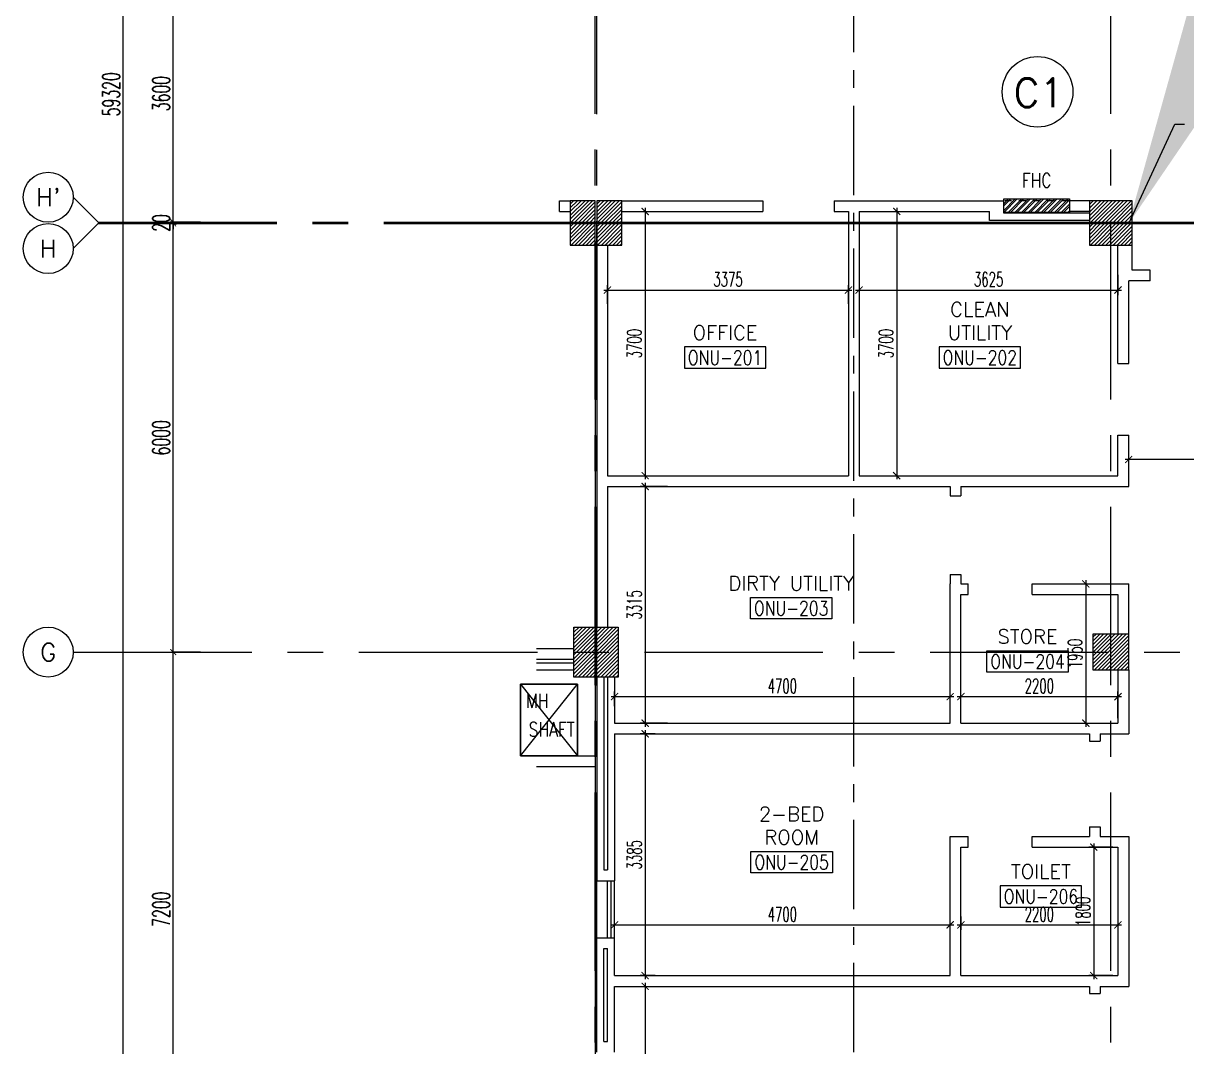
# Model space of a CAD drawing. Extents: x 88852.7 to 88945.7, y 39921.6 to 40001.1.
# Drawn here: x 88852.74 to 88869.03, y 39944.55 to 39958.88 of the extents above; entities that cross this region are included whole.
import ezdxf
from ezdxf.enums import TextEntityAlignment as Align

# ---------------------------------------------------------------- set-up
doc = ezdxf.new("R2010")
doc.units = 0
doc.header["$MEASUREMENT"] = 0
doc.header["$PDMODE"] = 34
for name, pattern in [('CENTER', [2, 1.25, -0.25, 0.25, -0.25]), ('CENTERX2', [4, 2.5, -0.5, 0.5, -0.5]), ('HIDDEN', [0.375, 0.25, -0.125])]:
    doc.linetypes.add(name, pattern=pattern)
doc.layers.get('0').update_dxf_attribs({"color": 4, "linetype": 'CONTINUOUS'})
doc.layers.get('DEFPOINTS').update_dxf_attribs({"linetype": 'CONTINUOUS'})
for name, color, linetype in [('AX', 6, 'CONTINUOUS'), ('AX-CR', 2, 'CONTINUOUS'), ('AX-DIM', 4, 'CONTINUOUS'), ('AX-TXT', 2, 'CONTINUOUS'), ('AXES', 11, 'CENTERX2'), ('AXES1', 11, 'CENTER'), ('CEILING-MARKER', 6, 'CONTINUOUS'), ('COL', 2, 'CONTINUOUS'), ('DIM', 4, 'CONTINUOUS'), ('EJ', 11, 'CONTINUOUS'), ('FHC', 4, 'CONTINUOUS'), ('HAT', 11, 'CONTINUOUS'), ('INSUL', 4, 'CONTINUOUS'), ('RM-BOX', 11, 'CONTINUOUS'), ('RM-NAME', 11, 'CONTINUOUS'), ('RM-NO', 11, 'CONTINUOUS'), ('ROOF', 7, 'CONTINUOUS'), ('SHAFT', 4, 'CONTINUOUS'), ('TXT', 2, 'CONTINUOUS'), ('WALL', 2, 'CONTINUOUS'), ('WIN', 3, 'CONTINUOUS')]:
    doc.layers.add(name, color=color, linetype=linetype)
doc.styles.add('ROMANS', font='ROMANS.shx', dxfattribs={"width": 0.6})
doc.dimstyles.new('DIM-OUT', dxfattribs={"dimscale": 0, "dimtxt": 0.24, "dimasz": 0.08, "dimexe": 0.02, "dimexo": 0.02, "dimgap": 0.05, "dimtad": 1, "dimdec": 0, "dimlfac": 1000, "dimzin": 0, "dimtxsty": 'ROMANS', "dimblk1": 'ARCHTICK', "dimblk2": 'ARCHTICK', "dimsah": 1, "dimcen": 0.01, "dimdle": 0.08, "dimclrd": 4, "dimclre": 4, "dimclrt": 2, "dimazin": 3, "dimtp": 2, "dimtm": 2, "dimtfac": 0.114286, "dimtdec": 0, "dimtix": 1, "dimtmove": 0, "dimatfit": 3, "dimtolj": 1, "dimtzin": 0})
doc.dimstyles.new('STANDARD_IN', dxfattribs={"dimtxt": 0.2, "dimasz": 0.1, "dimexe": 0.07, "dimexo": 0.07, "dimgap": 0.05, "dimtad": 1, "dimdec": 0, "dimlfac": 1000, "dimzin": 0, "dimtxsty": 'ROMANS', "dimblk": 'ARCHTICK', "dimcen": 0.05, "dimdle": 0.05, "dimclrd": 4, "dimclre": 4, "dimclrt": 2, "dimazin": 3, "dimtfac": 1, "dimtdec": 0, "dimtmove": 0, "dimatfit": 3, "dimtolj": 1, "dimtzin": 0})

# ---------------------------------------------------------------- blocks, each defined once
blk = doc.blocks.new('_ARCHTICK')
at = {"color": 0, "linetype": 'BYBLOCK', "const_width": 0.15}
blk.add_lwpolyline([(-0.5, -0.5), (0.5, 0.5)], dxfattribs=at)
blk = doc.blocks.new('*D254')
at = {"layer": 'DEFPOINTS', "color": 0, "linetype": 'CONTINUOUS'}
for p in [(88870.57, 39953.502), (88868.22, 39952.922), (88868.22, 39952.777)]:
    blk.add_point(p, dxfattribs=at)
at = {"layer": 'DIM', "color": 4, "linetype": 'CONTINUOUS'}
for p, q in [((88870.57, 39953.432), (88870.57, 39952.707)), ((88868.22, 39952.852), (88868.22, 39952.707)), ((88870.62, 39952.777), (88868.17, 39952.777))]:
    blk.add_line(p, q, dxfattribs=at)
at = {"layer": 'DIM', "color": 4, "linetype": 'CONTINUOUS', "xscale": 0.1, "yscale": 0.1, "zscale": 0.1, "rotation": 180}
blk.add_blockref('_ARCHTICK', (88868.22, 39952.777), dxfattribs=at)
at = {"layer": 'DIM', "color": 4, "linetype": 'CONTINUOUS', "xscale": 0.1, "yscale": 0.1, "zscale": 0.1}
blk.add_blockref('_ARCHTICK', (88870.57, 39952.777), dxfattribs=at)
at = {"layer": 'DIM', "color": 2, "linetype": 'CONTINUOUS', "insert": (88869.395, 39952.927), "char_height": 0.2, "attachment_point": 5, "style": 'ROMANS'}
blk.add_mtext('\\A1;2350', dxfattribs=at)
blk = doc.blocks.new('*D173')
at = {"layer": 'DEFPOINTS', "color": 0, "linetype": 'CONTINUOUS'}
for p in [(88861.02, 39945.4), (88861.02, 39942.015), (88861.448, 39942.015)]:
    blk.add_point(p, dxfattribs=at)
at = {"layer": 'DIM', "color": 4, "linetype": 'CONTINUOUS'}
for p, q in [((88861.09, 39945.4), (88861.518, 39945.4)), ((88861.448, 39945.45), (88861.448, 39941.965)), ((88861.09, 39942.015), (88861.518, 39942.015))]:
    blk.add_line(p, q, dxfattribs=at)
at = {"layer": 'DIM', "color": 4, "linetype": 'CONTINUOUS', "xscale": 0.1, "yscale": 0.1, "zscale": 0.1}
for p, rotation in [((88861.448, 39945.4), 90), ((88861.448, 39942.015), 270)]:
    blk.add_blockref('_ARCHTICK', p, dxfattribs=dict(at, rotation=rotation))
at = {"layer": 'DIM', "color": 2, "linetype": 'CONTINUOUS', "insert": (88861.298, 39943.707), "char_height": 0.2, "attachment_point": 5, "rotation": 90, "style": 'ROMANS'}
blk.add_mtext('\\A1;3385', dxfattribs=at)
blk = doc.blocks.new('*D172')
at = {"layer": 'DEFPOINTS', "color": 0, "linetype": 'CONTINUOUS'}
for p in [(88868.07, 39947.35), (88867.731, 39945.55), (88868.07, 39945.55)]:
    blk.add_point(p, dxfattribs=at)
at = {"layer": 'DIM', "color": 4, "linetype": 'CONTINUOUS'}
for p, q in [((88868, 39947.35), (88867.661, 39947.35)), ((88867.731, 39947.4), (88867.731, 39945.5)), ((88868, 39945.55), (88867.661, 39945.55))]:
    blk.add_line(p, q, dxfattribs=at)
at = {"layer": 'DIM', "color": 4, "linetype": 'CONTINUOUS', "xscale": 0.1, "yscale": 0.1, "zscale": 0.1}
for p, rotation in [((88867.731, 39947.35), 90), ((88867.731, 39945.55), 270)]:
    blk.add_blockref('_ARCHTICK', p, dxfattribs=dict(at, rotation=rotation))
at = {"layer": 'DIM', "color": 2, "linetype": 'CONTINUOUS', "insert": (88867.581, 39946.45), "char_height": 0.2, "attachment_point": 5, "rotation": 90, "style": 'ROMANS'}
blk.add_mtext('\\A1;1800', dxfattribs=at)
blk = doc.blocks.new('*D171')
at = {"layer": 'DEFPOINTS', "color": 0, "linetype": 'CONTINUOUS'}
for p in [(88865.87, 39946.45), (88868.07, 39946.45), (88868.07, 39946.26)]:
    blk.add_point(p, dxfattribs=at)
at = {"layer": 'DIM', "color": 4, "linetype": 'CONTINUOUS'}
for p, q in [((88865.87, 39946.38), (88865.87, 39946.19)), ((88868.07, 39946.38), (88868.07, 39946.19)), ((88865.82, 39946.26), (88868.12, 39946.26))]:
    blk.add_line(p, q, dxfattribs=at)
at = {"layer": 'DIM', "color": 4, "linetype": 'CONTINUOUS', "xscale": 0.1, "yscale": 0.1, "zscale": 0.1, "rotation": 180}
blk.add_blockref('_ARCHTICK', (88865.87, 39946.26), dxfattribs=at)
at = {"layer": 'DIM', "color": 4, "linetype": 'CONTINUOUS', "xscale": 0.1, "yscale": 0.1, "zscale": 0.1}
blk.add_blockref('_ARCHTICK', (88868.07, 39946.26), dxfattribs=at)
at = {"layer": 'DIM', "color": 2, "linetype": 'CONTINUOUS', "insert": (88866.97, 39946.41), "char_height": 0.2, "attachment_point": 5, "style": 'ROMANS'}
blk.add_mtext('\\A1;2200', dxfattribs=at)
blk = doc.blocks.new('*D170')
at = {"layer": 'DEFPOINTS', "color": 0, "linetype": 'CONTINUOUS'}
for p in [(88865.72, 39946.26), (88861.02, 39946.08), (88865.72, 39946.08)]:
    blk.add_point(p, dxfattribs=at)
at = {"layer": 'DIM', "color": 4, "linetype": 'CONTINUOUS'}
for p, q in [((88861.02, 39946.15), (88861.02, 39946.33)), ((88865.72, 39946.15), (88865.72, 39946.33)), ((88860.97, 39946.26), (88865.77, 39946.26))]:
    blk.add_line(p, q, dxfattribs=at)
at = {"layer": 'DIM', "color": 4, "linetype": 'CONTINUOUS', "xscale": 0.1, "yscale": 0.1, "zscale": 0.1, "rotation": 180}
blk.add_blockref('_ARCHTICK', (88861.02, 39946.26), dxfattribs=at)
at = {"layer": 'DIM', "color": 4, "linetype": 'CONTINUOUS', "xscale": 0.1, "yscale": 0.1, "zscale": 0.1}
blk.add_blockref('_ARCHTICK', (88865.72, 39946.26), dxfattribs=at)
at = {"layer": 'DIM', "color": 2, "linetype": 'CONTINUOUS', "insert": (88863.37, 39946.41), "char_height": 0.2, "attachment_point": 5, "style": 'ROMANS'}
blk.add_mtext('\\A1;4700', dxfattribs=at)
blk = doc.blocks.new('*D169')
at = {"layer": 'DEFPOINTS', "color": 0, "linetype": 'CONTINUOUS'}
for p in [(88861.658, 39948.935), (88861.448, 39945.55), (88861.658, 39945.55)]:
    blk.add_point(p, dxfattribs=at)
at = {"layer": 'DIM', "color": 4, "linetype": 'CONTINUOUS'}
for p, q in [((88861.588, 39948.935), (88861.378, 39948.935)), ((88861.448, 39948.985), (88861.448, 39945.5)), ((88861.588, 39945.55), (88861.378, 39945.55))]:
    blk.add_line(p, q, dxfattribs=at)
at = {"layer": 'DIM', "color": 4, "linetype": 'CONTINUOUS', "xscale": 0.1, "yscale": 0.1, "zscale": 0.1}
for p, rotation in [((88861.448, 39948.935), 90), ((88861.448, 39945.55), 270)]:
    blk.add_blockref('_ARCHTICK', p, dxfattribs=dict(at, rotation=rotation))
at = {"layer": 'DIM', "color": 2, "linetype": 'CONTINUOUS', "insert": (88861.298, 39947.242), "char_height": 0.2, "attachment_point": 5, "rotation": 90, "style": 'ROMANS'}
blk.add_mtext('\\A1;3385', dxfattribs=at)
blk = doc.blocks.new('*D168')
at = {"layer": 'DEFPOINTS', "color": 0, "linetype": 'CONTINUOUS'}
for p in [(88867.545, 39951.035), (88867.545, 39949.085), (88867.619, 39949.085)]:
    blk.add_point(p, dxfattribs=at)
at = {"layer": 'DIM', "color": 4, "linetype": 'CONTINUOUS'}
for p, q in [((88867.615, 39951.035), (88867.689, 39951.035)), ((88867.619, 39951.085), (88867.619, 39949.035)), ((88867.615, 39949.085), (88867.689, 39949.085))]:
    blk.add_line(p, q, dxfattribs=at)
at = {"layer": 'DIM', "color": 4, "linetype": 'CONTINUOUS', "xscale": 0.1, "yscale": 0.1, "zscale": 0.1}
for p, rotation in [((88867.619, 39951.035), 90), ((88867.619, 39949.085), 270)]:
    blk.add_blockref('_ARCHTICK', p, dxfattribs=dict(at, rotation=rotation))
at = {"layer": 'DIM', "color": 2, "linetype": 'CONTINUOUS', "insert": (88867.469, 39950.06), "char_height": 0.2, "attachment_point": 5, "rotation": 90, "style": 'ROMANS'}
blk.add_mtext('\\A1;1950', dxfattribs=at)
blk = doc.blocks.new('*D167')
at = {"layer": 'DEFPOINTS', "color": 0, "linetype": 'CONTINUOUS'}
for p in [(88868.07, 39949.456), (88865.87, 39949.085), (88868.07, 39949.085)]:
    blk.add_point(p, dxfattribs=at)
at = {"layer": 'DIM', "color": 4, "linetype": 'CONTINUOUS'}
for p, q in [((88865.82, 39949.456), (88868.12, 39949.456)), ((88865.87, 39949.155), (88865.87, 39949.526)), ((88868.07, 39949.155), (88868.07, 39949.526))]:
    blk.add_line(p, q, dxfattribs=at)
at = {"layer": 'DIM', "color": 4, "linetype": 'CONTINUOUS', "xscale": 0.1, "yscale": 0.1, "zscale": 0.1, "rotation": 180}
blk.add_blockref('_ARCHTICK', (88865.87, 39949.456), dxfattribs=at)
at = {"layer": 'DIM', "color": 4, "linetype": 'CONTINUOUS', "xscale": 0.1, "yscale": 0.1, "zscale": 0.1}
blk.add_blockref('_ARCHTICK', (88868.07, 39949.456), dxfattribs=at)
at = {"layer": 'DIM', "color": 2, "linetype": 'CONTINUOUS', "insert": (88866.97, 39949.606), "char_height": 0.2, "attachment_point": 5, "style": 'ROMANS'}
blk.add_mtext('\\A1;2200', dxfattribs=at)
blk = doc.blocks.new('*D166')
at = {"layer": 'DEFPOINTS', "color": 0, "linetype": 'CONTINUOUS'}
for p in [(88865.72, 39949.456), (88861.02, 39949.255), (88865.72, 39949.255)]:
    blk.add_point(p, dxfattribs=at)
at = {"layer": 'DIM', "color": 4, "linetype": 'CONTINUOUS'}
for p, q in [((88860.97, 39949.456), (88865.77, 39949.456)), ((88861.02, 39949.325), (88861.02, 39949.526)), ((88865.72, 39949.325), (88865.72, 39949.526))]:
    blk.add_line(p, q, dxfattribs=at)
at = {"layer": 'DIM', "color": 4, "linetype": 'CONTINUOUS', "xscale": 0.1, "yscale": 0.1, "zscale": 0.1, "rotation": 180}
blk.add_blockref('_ARCHTICK', (88861.02, 39949.456), dxfattribs=at)
at = {"layer": 'DIM', "color": 4, "linetype": 'CONTINUOUS', "xscale": 0.1, "yscale": 0.1, "zscale": 0.1}
blk.add_blockref('_ARCHTICK', (88865.72, 39949.456), dxfattribs=at)
at = {"layer": 'DIM', "color": 2, "linetype": 'CONTINUOUS', "insert": (88863.37, 39949.606), "char_height": 0.2, "attachment_point": 5, "style": 'ROMANS'}
blk.add_mtext('\\A1;4700', dxfattribs=at)
blk = doc.blocks.new('*D165')
at = {"layer": 'DEFPOINTS', "color": 0, "linetype": 'CONTINUOUS'}
for p in [(88861.832, 39952.4), (88861.448, 39949.085), (88861.832, 39949.085)]:
    blk.add_point(p, dxfattribs=at)
at = {"layer": 'DIM', "color": 4, "linetype": 'CONTINUOUS'}
for p, q in [((88861.762, 39952.4), (88861.378, 39952.4)), ((88861.448, 39952.45), (88861.448, 39949.035)), ((88861.762, 39949.085), (88861.378, 39949.085))]:
    blk.add_line(p, q, dxfattribs=at)
at = {"layer": 'DIM', "color": 4, "linetype": 'CONTINUOUS', "xscale": 0.1, "yscale": 0.1, "zscale": 0.1}
for p, rotation in [((88861.448, 39952.4), 90), ((88861.448, 39949.085), 270)]:
    blk.add_blockref('_ARCHTICK', p, dxfattribs=dict(at, rotation=rotation))
at = {"layer": 'DIM', "color": 2, "linetype": 'CONTINUOUS', "insert": (88861.298, 39950.742), "char_height": 0.2, "attachment_point": 5, "rotation": 90, "style": 'ROMANS'}
blk.add_mtext('\\A1;3315', dxfattribs=at)
blk = doc.blocks.new('*D164')
at = {"layer": 'DEFPOINTS', "color": 0, "linetype": 'CONTINUOUS'}
for p in [(88864.889, 39956.25), (88864.889, 39952.55), (88864.972, 39952.55)]:
    blk.add_point(p, dxfattribs=at)
at = {"layer": 'DIM', "color": 4, "linetype": 'CONTINUOUS'}
for p, q in [((88864.959, 39956.25), (88865.042, 39956.25)), ((88864.972, 39956.3), (88864.972, 39952.5)), ((88864.959, 39952.55), (88865.042, 39952.55))]:
    blk.add_line(p, q, dxfattribs=at)
at = {"layer": 'DIM', "color": 4, "linetype": 'CONTINUOUS', "xscale": 0.1, "yscale": 0.1, "zscale": 0.1}
for p, rotation in [((88864.972, 39956.25), 90), ((88864.972, 39952.55), 270)]:
    blk.add_blockref('_ARCHTICK', p, dxfattribs=dict(at, rotation=rotation))
at = {"layer": 'DIM', "color": 2, "linetype": 'CONTINUOUS', "insert": (88864.822, 39954.4), "char_height": 0.2, "attachment_point": 5, "rotation": 90, "style": 'ROMANS'}
blk.add_mtext('\\A1;3700', dxfattribs=at)
blk = doc.blocks.new('*D163')
at = {"layer": 'DEFPOINTS', "color": 0, "linetype": 'CONTINUOUS'}
for p in [(88861.4, 39956.25), (88861.4, 39952.55), (88861.448, 39952.55)]:
    blk.add_point(p, dxfattribs=at)
at = {"layer": 'DIM', "color": 4, "linetype": 'CONTINUOUS'}
for p, q in [((88861.448, 39956.3), (88861.448, 39952.5)), ((88861.47, 39956.25), (88861.518, 39956.25)), ((88861.47, 39952.55), (88861.518, 39952.55))]:
    blk.add_line(p, q, dxfattribs=at)
at = {"layer": 'DIM', "color": 4, "linetype": 'CONTINUOUS', "xscale": 0.1, "yscale": 0.1, "zscale": 0.1}
for p, rotation in [((88861.448, 39956.25), 90), ((88861.448, 39952.55), 270)]:
    blk.add_blockref('_ARCHTICK', p, dxfattribs=dict(at, rotation=rotation))
at = {"layer": 'DIM', "color": 2, "linetype": 'CONTINUOUS', "insert": (88861.298, 39954.4), "char_height": 0.2, "attachment_point": 5, "rotation": 90, "style": 'ROMANS'}
blk.add_mtext('\\A1;3700', dxfattribs=at)
blk = doc.blocks.new('*D162')
at = {"layer": 'DEFPOINTS', "color": 0, "linetype": 'CONTINUOUS'}
for p in [(88864.445, 39955.446), (88868.07, 39955.43), (88868.07, 39955.149)]:
    blk.add_point(p, dxfattribs=at)
at = {"layer": 'DIM', "color": 4, "linetype": 'CONTINUOUS'}
for p, q in [((88864.445, 39955.376), (88864.445, 39955.079)), ((88868.07, 39955.36), (88868.07, 39955.079)), ((88864.395, 39955.149), (88868.12, 39955.149))]:
    blk.add_line(p, q, dxfattribs=at)
at = {"layer": 'DIM', "color": 4, "linetype": 'CONTINUOUS', "xscale": 0.1, "yscale": 0.1, "zscale": 0.1, "rotation": 180}
blk.add_blockref('_ARCHTICK', (88864.445, 39955.149), dxfattribs=at)
at = {"layer": 'DIM', "color": 4, "linetype": 'CONTINUOUS', "xscale": 0.1, "yscale": 0.1, "zscale": 0.1}
blk.add_blockref('_ARCHTICK', (88868.07, 39955.149), dxfattribs=at)
at = {"layer": 'DIM', "color": 2, "linetype": 'CONTINUOUS', "insert": (88866.258, 39955.299), "char_height": 0.2, "attachment_point": 5, "style": 'ROMANS'}
blk.add_mtext('\\A1;3625', dxfattribs=at)
blk = doc.blocks.new('*D161')
at = {"layer": 'DEFPOINTS', "color": 0, "linetype": 'CONTINUOUS'}
for p in [(88864.295, 39955.149), (88860.92, 39954.887), (88864.295, 39954.887)]:
    blk.add_point(p, dxfattribs=at)
at = {"layer": 'DIM', "color": 4, "linetype": 'CONTINUOUS'}
for p, q in [((88860.87, 39955.149), (88864.345, 39955.149)), ((88860.92, 39954.957), (88860.92, 39955.219)), ((88864.295, 39954.957), (88864.295, 39955.219))]:
    blk.add_line(p, q, dxfattribs=at)
at = {"layer": 'DIM', "color": 4, "linetype": 'CONTINUOUS', "xscale": 0.1, "yscale": 0.1, "zscale": 0.1, "rotation": 180}
blk.add_blockref('_ARCHTICK', (88860.92, 39955.149), dxfattribs=at)
at = {"layer": 'DIM', "color": 4, "linetype": 'CONTINUOUS', "xscale": 0.1, "yscale": 0.1, "zscale": 0.1}
blk.add_blockref('_ARCHTICK', (88864.295, 39955.149), dxfattribs=at)
at = {"layer": 'DIM', "color": 2, "linetype": 'CONTINUOUS', "insert": (88862.608, 39955.299), "char_height": 0.2, "attachment_point": 5, "style": 'ROMANS'}
blk.add_mtext('\\A1;3375', dxfattribs=at)
blk = doc.blocks.new('C5')
at = {"layer": 'HAT', "linetype": 'BYBLOCK'}
h = blk.add_hatch(dxfattribs=at)
h.set_pattern_fill('ANSI31', color=256, scale=300, style=0)
h.set_pattern_definition([(45, (-223356.182, -51411.005), (-26.516504, 26.516504), [])])
h.paths.add_polyline_path([(300, 300), (0, 300), (0, 0), (300, 0)])
h.paths.add_polyline_path([(600, 300), (300, 300), (300, 0), (600, 0)])
at = {"layer": 'COL'}
blk.add_lwpolyline([(600, 300), (0, 300), (0, 0), (600, 0)], close=True, dxfattribs=at)
blk = doc.blocks.new('C11')
at = {"layer": 'HAT'}
h = blk.add_hatch(dxfattribs=at)
h.set_pattern_fill('ANSI31', color=256, scale=300, style=0)
h.set_pattern_definition([(45, (-248556.182, -75061.005), (-26.5165043, 26.5165043), [])])
h.paths.add_polyline_path([(300, 700), (0, 700), (0, 350), (300, 350)])
h.paths.add_polyline_path([(300, 350), (0, 350), (0, 0), (300, 0)])
at = {"layer": 'COL'}
blk.add_lwpolyline([(300, 700), (300, 0), (0, 0), (0, 700)], close=True, dxfattribs=at)
blk = doc.blocks.new('C11D')
at = {"layer": 'COL', "linetype": 'BYBLOCK'}
for p in [(-320, 0), (0, 0)]:
    blk.add_blockref('C11', p, dxfattribs=at)
blk = doc.blocks.new('C7')
at = {"layer": 'HAT'}
h = blk.add_hatch(dxfattribs=at)
h.set_pattern_fill('ANSI31', color=256, scale=300, style=0)
h.set_pattern_definition([(45, (-248876.182, -51411.005), (-26.5165043, 26.5165043), [])])
h.paths.add_polyline_path([(350, 300), (250, 300), (0, 300), (0, 0), (350, 0)])
at = {"layer": 'COL'}
blk.add_lwpolyline([(0, 300), (0, 0), (350, 0), (350, 300)], close=True, dxfattribs=at)
blk = doc.blocks.new('RM1')
at = {"layer": 'RM-BOX'}
blk.add_lwpolyline([(570, -200), (-570, -200), (-570, -500), (570, -500)], close=True, dxfattribs=at)
at = {"layer": 'RM-NAME', "style": 'ROMANS'}
blk.add_attdef('ROOMNAME1', text='', height=200, dxfattribs=at).set_placement((0, 324), align=Align.MIDDLE)
blk = doc.blocks.new('COL50')
at = {"layer": 'COL'}
blk.add_lwpolyline([(-250, 250), (-250, -250), (250, -250), (250, 250)], close=True, dxfattribs=at)
blk = doc.blocks.new('*X86')
at = {"color": 0}
for p, q in [((73379, 139883), (73846, 140350)), ((73379, 139936), (73793, 140350)), ((73379, 139989), (73740, 140350)), ((73379, 140042), (73687, 140350)), ((73379, 140095), (73634, 140350)), ((73379, 140148), (73581, 140350)), ((73379, 140201), (73528, 140350)), ((73379, 140254), (73475, 140350)), ((73379, 140307), (73422, 140350)), ((73399, 139850), (73879, 140330)), ((73452, 139850), (73879, 140277)), ((73505, 139850), (73879, 140224)), ((73558, 139850), (73879, 140170)), ((73612, 139850), (73879, 140117)), ((73665, 139850), (73879, 140064)), ((73718, 139850), (73879, 140011)), ((73771, 139850), (73879, 139958)), ((73824, 139850), (73879, 139905)), ((73877, 139850), (73879, 139852))]:
    blk.add_line(p, q, dxfattribs=at)
blk = doc.blocks.new('*D399')
at = {"layer": 'AX-DIM', "color": 4}
for p, q in [((88855.219, 39959.7), (88854.819, 39959.7)), ((88854.839, 39956.02), (88854.839, 39959.78)), ((88855.219, 39956.1), (88854.819, 39956.1))]:
    blk.add_line(p, q, dxfattribs=at)
at = {"layer": 'DEFPOINTS', "color": 0}
for p in [(88854.839, 39959.7), (88855.239, 39959.7), (88855.239, 39956.1)]:
    blk.add_point(p, dxfattribs=at)
at = {"layer": 'AX-DIM', "color": 4, "xscale": 0.08, "yscale": 0.08, "zscale": 0.08}
for p, rotation in [((88854.839, 39959.7), 90), ((88854.839, 39956.1), 270)]:
    blk.add_blockref('_ARCHTICK', p, dxfattribs=dict(at, rotation=rotation))
at = {"layer": 'AX-DIM', "color": 2, "insert": (88854.669, 39957.9), "char_height": 0.24, "attachment_point": 5, "rotation": 90, "style": 'ROMANS'}
blk.add_mtext('\\A1;3600', dxfattribs=at)
blk = doc.blocks.new('*D391')
at = {"layer": 'AX-DIM', "color": 4}
for p, q in [((88855.219, 39956.1), (88854.819, 39956.1)), ((88855.219, 39956.08), (88854.819, 39956.08)), ((88854.839, 39956.1), (88854.839, 39956.18)), ((88854.839, 39956.08), (88854.839, 39956.1)), ((88854.839, 39956.08), (88854.839, 39956))]:
    blk.add_line(p, q, dxfattribs=at)
at = {"layer": 'DEFPOINTS', "color": 0}
for p in [(88854.839, 39956.1), (88855.239, 39956.1), (88855.239, 39956.08)]:
    blk.add_point(p, dxfattribs=at)
at = {"layer": 'AX-DIM', "color": 4, "xscale": 0.08, "yscale": 0.08, "zscale": 0.08}
for p, rotation in [((88854.839, 39956.1), 270), ((88854.839, 39956.08), 90)]:
    blk.add_blockref('_ARCHTICK', p, dxfattribs=dict(at, rotation=rotation))
at = {"layer": 'AX-DIM', "color": 2, "insert": (88854.669, 39956.09), "char_height": 0.24, "attachment_point": 5, "rotation": 90, "style": 'ROMANS'}
blk.add_mtext('\\A1;20', dxfattribs=at)
blk = doc.blocks.new('*D390')
at = {"layer": 'AX-DIM', "color": 4}
for p, q in [((88855.219, 39956.08), (88854.819, 39956.08)), ((88854.839, 39950), (88854.839, 39956.16)), ((88855.219, 39950.08), (88854.819, 39950.08))]:
    blk.add_line(p, q, dxfattribs=at)
at = {"layer": 'DEFPOINTS', "color": 0}
for p in [(88854.839, 39956.08), (88855.239, 39956.08), (88855.239, 39950.08)]:
    blk.add_point(p, dxfattribs=at)
at = {"layer": 'AX-DIM', "color": 4, "xscale": 0.08, "yscale": 0.08, "zscale": 0.08}
for p, rotation in [((88854.839, 39956.08), 90), ((88854.839, 39950.08), 270)]:
    blk.add_blockref('_ARCHTICK', p, dxfattribs=dict(at, rotation=rotation))
at = {"layer": 'AX-DIM', "color": 2, "insert": (88854.669, 39953.08), "char_height": 0.24, "attachment_point": 5, "rotation": 90, "style": 'ROMANS'}
blk.add_mtext('\\A1;6000', dxfattribs=at)
blk = doc.blocks.new('*D387')
at = {"layer": 'AX-DIM', "color": 4}
for p, q in [((88855.219, 39950.08), (88854.819, 39950.08)), ((88854.839, 39942.8), (88854.839, 39950.16)), ((88855.219, 39942.88), (88854.819, 39942.88))]:
    blk.add_line(p, q, dxfattribs=at)
at = {"layer": 'DEFPOINTS', "color": 0}
for p in [(88854.839, 39950.08), (88855.239, 39950.08), (88855.239, 39942.88)]:
    blk.add_point(p, dxfattribs=at)
at = {"layer": 'AX-DIM', "color": 4, "xscale": 0.08, "yscale": 0.08, "zscale": 0.08}
for p, rotation in [((88854.839, 39950.08), 90), ((88854.839, 39942.88), 270)]:
    blk.add_blockref('_ARCHTICK', p, dxfattribs=dict(at, rotation=rotation))
at = {"layer": 'AX-DIM', "color": 2, "insert": (88854.669, 39946.48), "char_height": 0.24, "attachment_point": 5, "rotation": 90, "style": 'ROMANS'}
blk.add_mtext('\\A1;7200', dxfattribs=at)
blk = doc.blocks.new('AXL')
at = {"layer": 'AX-CR'}
blk.add_circle((-350, 0), 350, dxfattribs=at)
blk = doc.blocks.new('*D382')
at = {"layer": 'AX-DIM', "color": 4}
for p, q in [((88860.101, 39987.55), (88854.119, 39987.55)), ((88854.139, 39928.15), (88854.139, 39987.63)), ((88861.001, 39928.23), (88854.119, 39928.23))]:
    blk.add_line(p, q, dxfattribs=at)
at = {"layer": 'DEFPOINTS', "color": 0}
for p in [(88854.139, 39987.55), (88860.121, 39987.55), (88861.021, 39928.23)]:
    blk.add_point(p, dxfattribs=at)
at = {"layer": 'AX-DIM', "color": 4, "xscale": 0.08, "yscale": 0.08, "zscale": 0.08}
for p, rotation in [((88854.139, 39987.55), 90), ((88854.139, 39928.23), 270)]:
    blk.add_blockref('_ARCHTICK', p, dxfattribs=dict(at, rotation=rotation))
at = {"layer": 'AX-DIM', "color": 2, "insert": (88853.969, 39957.89), "char_height": 0.24, "attachment_point": 5, "rotation": 90, "style": 'ROMANS'}
blk.add_mtext('\\A1;59320', dxfattribs=at)

msp = doc.modelspace()

# ---------------------------------------------------------------- hatches: boundary and pattern name
at = {"layer": 'FHC', "linetype": 'BYBLOCK', "ltscale": 0.3}
h = msp.add_hatch(dxfattribs=at)
h.set_pattern_fill('ANSI32', color=11, scale=0.175, style=0)
h.set_pattern_definition([(45, (88634.274076, 39925.18356), (-0.046403883, 0.046403883), []), (45, (88634.30501, 39925.18356), (-0.046403883, 0.046403883), [])])
h.paths.add_polyline_path([(88867.3903, 39956.2346), (88867.3903, 39956.4246), (88866.4703, 39956.4246), (88866.4703, 39956.2346)])
h.paths.add_polyline_path([(88866.2576, 39955.8134), (88866.2576, 39956.2343), (88866.5201, 39956.2343), (88866.5201, 39955.8134)], flags=9)

# ---------------------------------------------------------------- linework, layer by layer
at = {"layer": 'AXES'}
for p, q in [((88867.9703, 39921.6153), (88867.9703, 40000.4279)), ((88860.7503, 39921.6153), (88860.7503, 40000.0779)), ((88860.7703, 39921.6132), (88860.7703, 40000.0759)), ((88853.7886, 39956.0996), (88853.4386, 39956.4496)), ((88853.7886, 39956.0796), (88853.4386, 39955.7296)), ((88853.7886, 39956.0996), (88876.9703, 39956.0996)), ((88853.7886, 39956.0796), (88876.9703, 39956.0796)), ((88853.4386, 39950.0796), (88876.9703, 39950.0796))]:
    msp.add_line(p, q, dxfattribs=at)
at = {"layer": 'AXES1'}
msp.add_line((88864.3703, 39928.4796), (88864.3703, 39987.2996), dxfattribs=at)
at = {"layer": 'CEILING-MARKER', "color": 2}
msp.add_circle((88866.9442, 39957.9246), 0.4949, dxfattribs=at)
at = {"layer": 'EJ'}
for p, q in [((88859.9253, 39956.0996), (88935.4603, 39956.0996)), ((88859.9253, 39956.0796), (88935.4603, 39956.0796)), ((88860.7503, 39955.8296), (88860.7503, 39950.4296))]:
    msp.add_line(p, q, dxfattribs=at)
at = {"layer": 'FHC', "color": 250, "linetype": 'HIDDEN', "ltscale": 0.25}
msp.add_line((88867.3806, 39956.3996), (88866.4859, 39956.3996), dxfattribs=at)
at = {"layer": 'FHC', "linetype": 'BYBLOCK', "ltscale": 0.3}
msp.add_lwpolyline([(88866.4703, 39956.4246), (88867.3903, 39956.4246), (88867.3903, 39956.2346), (88866.4703, 39956.2346)], close=True, dxfattribs=at)
at = {"layer": 'INSUL'}
for p, q in [((88859.9253, 39949.9796), (88860.4503, 39949.9796)), ((88859.9253, 39949.9296), (88860.4503, 39949.9296)), ((88860.8703, 39949.7296), (88860.8703, 39947.0296)), ((88860.9203, 39949.7296), (88860.9203, 39947.0296)), ((88860.8703, 39947.0296), (88860.9203, 39947.0296)), ((88860.8703, 39945.9296), (88860.9203, 39945.9296)), ((88860.8703, 39944.6296), (88860.8703, 39945.9296)), ((88860.9203, 39944.6296), (88860.9203, 39945.9296)), ((88860.8703, 39944.6296), (88860.9203, 39944.6296))]:
    msp.add_line(p, q, dxfattribs=at)
at = {"layer": 'ROOF'}
msp.add_line((88860.7503, 39949.7296), (88860.7503, 39936.0796), dxfattribs=at)
at = {"layer": 'SHAFT', "linetype": 'BYBLOCK'}
for p, q in [((88859.7003, 39949.6296), (88860.5003, 39948.6296)), ((88859.7003, 39948.6296), (88860.5003, 39949.6296))]:
    msp.add_line(p, q, dxfattribs=at)
at = {"layer": 'SHAFT', "color": 97, "linetype": 'BYBLOCK'}
msp.add_lwpolyline([(88859.7003, 39949.6296), (88860.5003, 39949.6296), (88860.5003, 39948.6296), (88859.7003, 39948.6296)], close=True, dxfattribs=at)
at = {"layer": 'SHAFT', "linetype": 'BYBLOCK'}
msp.add_lwpolyline([(88859.7003, 39948.6296), (88860.5003, 39948.6296), (88860.5003, 39949.6296), (88859.7003, 39949.6296)], close=True, dxfattribs=at)
msp.add_lwpolyline([(88859.9253, 39949.6296), (88860.5003, 39949.6296), (88860.5003, 39948.6296), (88859.9253, 39948.6296)], dxfattribs=at)
at = {"layer": 'SHAFT', "color": 7, "linetype": 'CONTINUOUS'}
for points in [[(88859.9253, 39948.6296), (88860.7503, 39948.6296)], [(88859.9253, 39948.4796), (88860.7503, 39948.4796)]]:
    msp.add_lwpolyline(points, dxfattribs=at)
at = {"layer": 'WALL'}
for p, q in [((88860.2503, 39956.2496), (88860.2503, 39956.3996)), ((88860.2503, 39956.3996), (88860.4003, 39956.3996)), ((88861.1203, 39956.3996), (88863.0953, 39956.3996)), ((88863.0953, 39956.3996), (88863.0953, 39956.2496)), ((88864.0953, 39956.3996), (88864.0953, 39956.2496)), ((88864.0953, 39956.3996), (88866.4703, 39956.3996)), ((88860.2503, 39956.2496), (88860.4003, 39956.2496)), ((88861.1203, 39956.2496), (88863.0953, 39956.2496)), ((88864.0953, 39956.2496), (88864.2953, 39956.2496)), ((88864.2953, 39956.2496), (88864.2953, 39952.5496)), ((88864.4453, 39956.2496), (88866.2703, 39956.2496)), ((88864.4453, 39956.2496), (88864.4453, 39952.5496)), ((88860.7703, 39955.7796), (88860.7703, 39950.4296)), ((88860.9203, 39955.7796), (88860.9203, 39952.5496)), ((88868.0703, 39954.1196), (88868.0703, 39955.7796)), ((88868.2703, 39955.4296), (88868.2703, 39955.7796)), ((88868.5203, 39955.4296), (88868.2703, 39955.4296)), ((88868.5203, 39955.2796), (88868.5203, 39955.4296)), ((88868.2203, 39954.1196), (88868.2203, 39955.2796)), ((88868.5203, 39955.2796), (88868.2203, 39955.2796)), ((88868.0703, 39954.1196), (88868.2203, 39954.1196)), ((88868.0703, 39952.5496), (88868.0703, 39953.1196)), ((88868.0703, 39953.1196), (88868.2203, 39953.1196)), ((88868.2203, 39952.3996), (88868.2203, 39953.1196)), ((88860.9203, 39952.5496), (88864.2953, 39952.5496)), ((88864.4453, 39952.5496), (88868.0703, 39952.5496)), ((88860.9203, 39952.3996), (88865.7203, 39952.3996)), ((88860.9203, 39952.3996), (88860.9203, 39950.4296)), ((88865.8703, 39952.3996), (88868.2203, 39952.3996)), ((88865.7203, 39952.2671), (88865.8703, 39952.2671)), ((88865.7203, 39951.1671), (88865.8703, 39951.1671)), ((88865.8703, 39951.0346), (88865.9703, 39951.0346)), ((88865.9703, 39950.8846), (88865.9703, 39951.0346)), ((88866.8703, 39950.8846), (88866.8703, 39951.0346)), ((88866.8703, 39951.0346), (88868.2203, 39951.0346)), ((88868.2203, 39950.3296), (88868.2203, 39951.0346)), ((88865.8703, 39950.8846), (88865.9703, 39950.8846)), ((88866.8703, 39950.8846), (88868.0703, 39950.8846)), ((88868.0703, 39950.8846), (88868.0703, 39950.3296)), ((88859.9253, 39950.1296), (88860.4503, 39950.1296)), ((88859.9253, 39949.8296), (88860.4503, 39949.8296)), ((88860.7703, 39949.7296), (88860.7703, 39946.8796)), ((88861.0203, 39949.7296), (88861.0203, 39949.0846)), ((88868.0703, 39949.8296), (88868.0703, 39949.0846)), ((88868.2203, 39949.8296), (88868.2203, 39948.9346)), ((88861.0203, 39949.0846), (88865.7203, 39949.0846)), ((88865.8703, 39949.0846), (88868.0703, 39949.0846)), ((88861.0203, 39948.9346), (88861.0203, 39946.8796)), ((88861.0203, 39948.9346), (88867.6703, 39948.9346)), ((88867.8203, 39948.9346), (88868.2203, 39948.9346)), ((88867.6703, 39948.8341), (88867.8203, 39948.8341)), ((88867.6703, 39947.6341), (88867.8203, 39947.6341)), ((88865.7203, 39947.4996), (88865.9703, 39947.4996)), ((88866.8703, 39947.4996), (88867.6703, 39947.4996)), ((88867.8203, 39947.4996), (88868.2203, 39947.4996)), ((88868.2203, 39947.4996), (88868.2203, 39945.3996)), ((88865.8703, 39947.3496), (88865.9703, 39947.3496)), ((88866.8703, 39947.3496), (88868.0703, 39947.3496)), ((88868.0703, 39947.3496), (88868.0703, 39945.5496)), ((88860.7703, 39946.8796), (88861.0203, 39946.8796)), ((88860.7703, 39946.0796), (88861.0203, 39946.0796)), ((88860.7703, 39944.4796), (88860.7703, 39946.0796)), ((88861.0203, 39945.5496), (88861.0203, 39946.0796)), ((88861.0203, 39945.5496), (88865.7203, 39945.5496)), ((88865.8703, 39945.5496), (88868.0703, 39945.5496)), ((88861.0203, 39944.4796), (88861.0203, 39945.3996)), ((88861.0203, 39945.3996), (88867.6703, 39945.3996)), ((88867.8203, 39945.3996), (88868.2203, 39945.3996)), ((88867.6703, 39945.2991), (88867.8203, 39945.2991))]:
    msp.add_line(p, q, dxfattribs=at)
at = {"layer": 'WALL', "linetype": 'BYBLOCK'}
for p, q in [((88866.4703, 39956.2246), (88866.4703, 39956.3996)), ((88867.6703, 39956.3996), (88867.3903, 39956.3996)), ((88866.2703, 39956.1246), (88866.2703, 39956.2496)), ((88867.6703, 39956.2246), (88866.4703, 39956.2246)), ((88867.6703, 39956.2496), (88867.3903, 39956.2496)), ((88867.6703, 39956.1246), (88866.2703, 39956.1246)), ((88865.7203, 39952.3996), (88865.7203, 39952.2671)), ((88865.8703, 39952.3996), (88865.8703, 39952.2671)), ((88865.7203, 39951.1671), (88865.7203, 39951.0346)), ((88865.7203, 39949.0846), (88865.7203, 39951.0346)), ((88865.8703, 39951.1671), (88865.8703, 39951.0346)), ((88865.8703, 39949.0846), (88865.8703, 39950.8846)), ((88867.6703, 39948.9346), (88867.6703, 39948.8341)), ((88867.8203, 39948.9346), (88867.8203, 39948.8341)), ((88867.6703, 39947.6341), (88867.6703, 39947.4996)), ((88867.8203, 39947.6341), (88867.8203, 39947.4996)), ((88865.7203, 39945.5496), (88865.7203, 39947.4996)), ((88865.9703, 39947.3496), (88865.9703, 39947.4996)), ((88866.8703, 39947.3496), (88866.8703, 39947.4996)), ((88865.8703, 39945.5496), (88865.8703, 39947.3496)), ((88867.6703, 39945.3996), (88867.6703, 39945.2991)), ((88867.8203, 39945.3996), (88867.8203, 39945.2991))]:
    msp.add_line(p, q, dxfattribs=at)
at = {"layer": 'WIN'}
for p, q in [((88860.7703, 39946.0796), (88860.7703, 39946.8796)), ((88860.9203, 39946.0796), (88860.9203, 39946.8796)), ((88860.9703, 39946.0796), (88860.9703, 39946.8796)), ((88861.0203, 39946.0796), (88861.0203, 39946.8796))]:
    msp.add_line(p, q, dxfattribs=at)

# ---------------------------------------------------------------- block references
at = {"layer": 'AX'}
ref = msp.add_blockref('AXL', (88853.4386, 39956.4496), dxfattribs=dict(at, xscale=0.001, yscale=0.001, zscale=0.001))
ref.add_attrib('AX', "H'", dxfattribs={"layer": 'AX-TXT', "height": 0.25, "style": 'ROMANS'}).set_placement((88853.0886, 39956.4496), align=Align.MIDDLE)
ref = msp.add_blockref('AXL', (88853.4386, 39955.7296), dxfattribs=dict(at, xscale=0.001, yscale=0.001, zscale=0.001))
ref.add_attrib('AX', 'H', dxfattribs={"layer": 'AX-TXT', "height": 0.25, "style": 'ROMANS'}).set_placement((88853.0886, 39955.7296), align=Align.MIDDLE)
ref = msp.add_blockref('AXL', (88853.4386, 39950.0796), dxfattribs=dict(at, xscale=0.001, yscale=0.001, zscale=0.001))
ref.add_attrib('AX', 'G', dxfattribs={"layer": 'AX-TXT', "height": 0.25, "style": 'ROMANS'}).set_placement((88853.0886, 39950.0796), align=Align.MIDDLE)
at = {"layer": 'COL', "xscale": 0.001, "yscale": 0.001, "zscale": 0.001}
for name, p in [('C7', (88860.4003, 39956.0996)), ('C7', (88860.7703, 39956.0996)), ('C5', (88867.6703, 39956.0996)), ('C7', (88860.4003, 39955.7796)), ('C7', (88860.7703, 39955.7796)), ('C5', (88867.6703, 39955.7796)), ('C11D', (88860.7703, 39949.7296)), ('COL50', (88867.9703, 39950.0796))]:
    msp.add_blockref(name, p, dxfattribs=at)
at = {"layer": 'HAT', "xscale": 0.001, "yscale": 0.001, "zscale": 0.001}
msp.add_blockref('*X86', (88794.341, 39809.9798), dxfattribs=at)
at = {"layer": 'RM-NO'}
ref = msp.add_blockref('RM1', (88866.1357, 39954.5541), dxfattribs=dict(at, xscale=0.001, yscale=0.001, zscale=0.001))
ref.add_attrib('ROOMNO', 'ONU-202', dxfattribs={"height": 0.2, "style": 'ROMANS', "width": 0.8}).set_placement((88866.1357, 39954.2041), align=Align.MIDDLE)
ref.add_attrib('ROOMNAME2', 'UTILITY', dxfattribs={"layer": 'RM-NAME', "height": 0.2, "style": 'ROMANS'}).set_placement((88866.1357, 39954.5541), align=Align.MIDDLE)
ref.add_attrib('ROOMNAME1', 'CLEAN', dxfattribs={"layer": 'RM-NAME', "height": 0.2, "style": 'ROMANS'}).set_placement((88866.1357, 39954.8779), align=Align.MIDDLE)
ref = msp.add_blockref('RM1', (88862.5676, 39954.5533), dxfattribs=dict(at, xscale=0.001, yscale=0.001, zscale=0.001))
ref.add_attrib('ROOMNO', 'ONU-201', dxfattribs={"height": 0.2, "style": 'ROMANS', "width": 0.8}).set_placement((88862.5676, 39954.2033), align=Align.MIDDLE)
ref.add_attrib('ROOMNAME2', 'OFFICE', dxfattribs={"layer": 'RM-NAME', "height": 0.2, "style": 'ROMANS'}).set_placement((88862.5676, 39954.5533), align=Align.MIDDLE)
ref = msp.add_blockref('RM1', (88863.4937, 39951.0435), dxfattribs=dict(at, xscale=-0.001, yscale=0.001, zscale=0.001))
ref.add_attrib('ROOMNO', 'ONU-203', dxfattribs={"height": 0.2, "style": 'ROMANS', "width": 0.8}).set_placement((88863.4937, 39950.6935), align=Align.MIDDLE)
ref.add_attrib('ROOMNAME2', 'DIRTY UTILITY', dxfattribs={"layer": 'RM-NAME', "height": 0.2, "style": 'ROMANS'}).set_placement((88863.4937, 39951.0435), align=Align.MIDDLE)
ref = msp.add_blockref('RM1', (88866.8036, 39950.2983), dxfattribs=dict(at, xscale=-0.001, yscale=0.001, zscale=0.001))
ref.add_attrib('ROOMNO', 'ONU-204', dxfattribs={"height": 0.2, "style": 'ROMANS', "width": 0.8}).set_placement((88866.8036, 39949.9483), align=Align.MIDDLE)
ref.add_attrib('ROOMNAME2', 'STORE', dxfattribs={"layer": 'RM-NAME', "height": 0.2, "style": 'ROMANS'}).set_placement((88866.8036, 39950.2983), align=Align.MIDDLE)
ref = msp.add_blockref('RM1', (88863.5, 39947.4879), dxfattribs=dict(at, xscale=-0.001, yscale=0.001, zscale=0.001))
ref.add_attrib('ROOMNO', 'ONU-205', dxfattribs={"height": 0.2, "style": 'ROMANS', "width": 0.8}).set_placement((88863.5, 39947.1379), align=Align.MIDDLE)
ref.add_attrib('ROOMNAME2', 'ROOM', dxfattribs={"layer": 'RM-NAME', "height": 0.2, "style": 'ROMANS'}).set_placement((88863.5, 39947.4879), align=Align.MIDDLE)
ref.add_attrib('ROOMNAME1', '2-BED', dxfattribs={"layer": 'RM-NAME', "height": 0.2, "style": 'ROMANS'}).set_placement((88863.5, 39947.8118), align=Align.MIDDLE)
ref = msp.add_blockref('RM1', (88866.991, 39947.0081), dxfattribs=dict(at, xscale=0.001, yscale=0.001, zscale=0.001))
ref.add_attrib('ROOMNO', 'ONU-206', dxfattribs={"height": 0.2, "style": 'ROMANS', "width": 0.8}).set_placement((88866.991, 39946.6581), align=Align.MIDDLE)
ref.add_attrib('ROOMNAME2', 'TOILET', dxfattribs={"layer": 'RM-NAME', "height": 0.2, "style": 'ROMANS'}).set_placement((88866.991, 39947.0081), align=Align.MIDDLE)

# ---------------------------------------------------------------- texts
at = {"layer": 'FHC', "style": 'ROMANS', "width": 0.8}
msp.add_text('FHC', height=0.2, dxfattribs=at).set_placement((88866.7224, 39956.5846))
at = {"layer": 'SHAFT', "style": 'ROMANS', "width": 0.8}
for s, p in [('MH', (88859.937, 39949.3978)), ('SHAFT', (88860.138, 39948.9978))]:
    msp.add_text(s, height=0.2, dxfattribs=at).set_placement(p, align=Align.MIDDLE)
at = {"layer": 'TXT', "color": 6, "style": 'ROMANS'}
msp.add_text('C1', height=0.4, dxfattribs=at).set_placement((88866.6098, 39957.7121))

# ---------------------------------------------------------------- dimensions: what is measured, and where the dimension line sits
at = {"layer": 'AX-DIM', "color": 4}
dim = msp.add_linear_dim(base=(88854.1386, 39987.5496), p1=(88861.021, 39928.2296), p2=(88860.1206, 39987.5496), angle=90, dimstyle='DIM-OUT', override={"dimscale": 1, "dimclre": 4}, dxfattribs=at)
dim.commit()
dim.dimension.update_dxf_attribs({"geometry": '*D382', "text_midpoint": (88853.9686, 39957.8896)})
at = {"layer": 'AX-DIM'}
for base, p1, p2, picture, middle in [((88854.8386, 39959.6996), (88855.2386, 39956.0996), (88855.2386, 39959.6996), '*D399', (88854.6686, 39957.8996)), ((88854.8386, 39956.0996), (88855.2386, 39956.0796), (88855.2386, 39956.0996), '*D391', (88854.6686, 39956.0896)), ((88854.8386, 39956.0796), (88855.2386, 39950.0796), (88855.2386, 39956.0796), '*D390', (88854.6686, 39953.0796)), ((88854.8386, 39950.0796), (88855.2386, 39942.8796), (88855.2386, 39950.0796), '*D387', (88854.6686, 39946.4796))]:
    dim = msp.add_linear_dim(base=base, p1=p1, p2=p2, angle=90, dimstyle='DIM-OUT', override={"dimscale": 1}, dxfattribs=at)
    dim.commit()
    dim.dimension.update_dxf_attribs({"geometry": picture, "text_midpoint": middle})
at = {"layer": 'DIM', "color": 0, "linetype": 'CONTINUOUS'}
for base, p1, p2, picture, middle in [((88861.4478, 39952.5496), (88861.4002, 39956.2496), (88861.4002, 39952.5496), '*D163', (88861.2978, 39954.3996)), ((88864.9725, 39952.5496), (88864.8891, 39956.2496), (88864.8891, 39952.5496), '*D164', (88864.8225, 39954.3996)), ((88861.4478, 39949.0846), (88861.8323, 39952.3996), (88861.8323, 39949.0846), '*D165', (88861.2978, 39950.7421)), ((88867.6187, 39949.0846), (88867.5453, 39951.0346), (88867.5453, 39949.0846), '*D168', (88867.4687, 39950.0596)), ((88861.4478, 39945.5496), (88861.6583, 39948.9346), (88861.6583, 39945.5496), '*D169', (88861.2978, 39947.2421)), ((88867.731, 39945.5496), (88868.0703, 39947.3496), (88868.0703, 39945.5496), '*D172', (88867.581, 39946.4496)), ((88861.4478, 39942.0146), (88861.0203, 39945.3996), (88861.0203, 39942.0146), '*D173', (88861.2978, 39943.7071))]:
    dim = msp.add_linear_dim(base=base, p1=p1, p2=p2, angle=90, dimstyle='STANDARD_IN', dxfattribs=at)
    dim.commit()
    dim.dimension.update_dxf_attribs({"geometry": picture, "text_midpoint": middle})
for base, p1, p2, picture, middle in [((88864.2953, 39955.149), (88860.9203, 39954.8873), (88864.2953, 39954.8873), '*D161', (88862.6078, 39955.299)), ((88868.0703, 39955.149), (88864.4453, 39955.4465), (88868.0703, 39955.4296), '*D162', (88866.2578, 39955.299)), ((88868.2203, 39952.7765), (88870.5703, 39953.5024), (88868.2203, 39952.9217), '*D254', (88869.3953, 39952.9265)), ((88865.7203, 39949.4556), (88861.0203, 39949.2548), (88865.7203, 39949.2548), '*D166', (88863.3703, 39949.6056)), ((88868.0703, 39949.4556), (88865.8703, 39949.0846), (88868.0703, 39949.0846), '*D167', (88866.9703, 39949.6056)), ((88865.7203, 39946.26), (88861.0203, 39946.0796), (88865.7203, 39946.0796), '*D170', (88863.3703, 39946.41)), ((88868.0703, 39946.26), (88865.8703, 39946.4496), (88868.0703, 39946.4496), '*D171', (88866.9703, 39946.41))]:
    dim = msp.add_linear_dim(base=base, p1=p1, p2=p2, dimstyle='STANDARD_IN', dxfattribs=at)
    dim.commit()
    dim.dimension.update_dxf_attribs({"geometry": picture, "text_midpoint": middle})

# ---------------------------------------------------------------- leaders
at = {"layer": 'EJ'}
msp.add_leader([(88868.2203, 39956.0796), (88868.8678, 39957.4727), (88869.001, 39957.4727)], dimstyle='DIM-OUT', override={"dimscale": 1, "dimasz": 150, "dimgap": 77}, dxfattribs=at)

doc.saveas('drawing.dxf')
